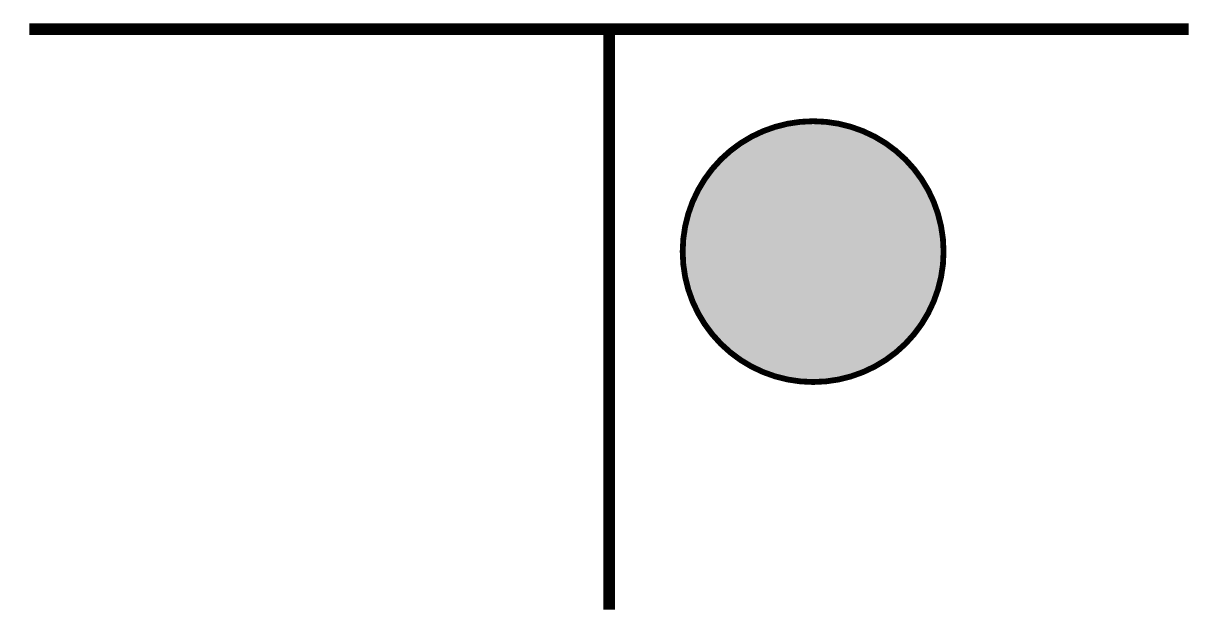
# Model space of a CAD drawing. Extents: x 3.4 to 13.5, y 1.3 to 6.4.
import ezdxf

# ---------------------------------------------------------------- set-up
doc = ezdxf.new("R2010")
doc.units = 0
doc.header["$MEASUREMENT"] = 0
doc.layers.get('0').update_dxf_attribs({"linetype": 'CONTINUOUS'})

msp = doc.modelspace()

# ---------------------------------------------------------------- hatches: boundary and pattern name
h = msp.add_hatch(color=256)
edge = h.paths.add_edge_path()
edge.add_arc((10.191, 4.45), 1.125, 180, 360)
edge.add_arc((10.191, 4.45), 1.125, 0, 180)

# ---------------------------------------------------------------- linework, layer by layer
at = {"const_width": 0.1}
for points in [[(3.431, 6.369), (13.431, 6.369)], [(8.431, 6.335), (8.431, 1.36)]]:
    msp.add_lwpolyline(points, dxfattribs=at)
at = {"const_width": 0.05}
msp.add_lwpolyline([(9.066, 4.45, 1), (11.316, 4.45, 1)], format="xyb", close=True, dxfattribs=at)

doc.saveas('drawing.dxf')
